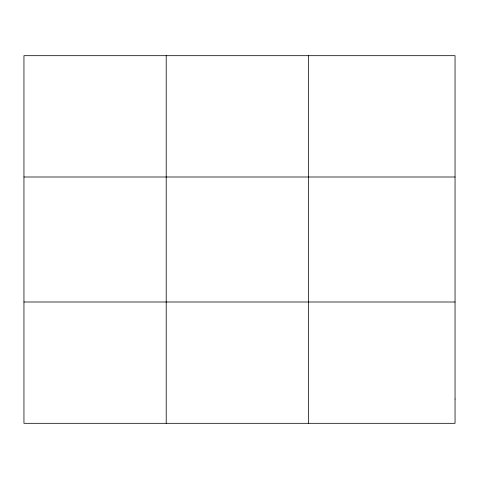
<?xml version="1.0" encoding="UTF-8"?>
<svg xmlns="http://www.w3.org/2000/svg" width="479" height="479" viewBox="0 0 479 479"><rect width="100%" height="100%" fill="white"/><g stroke="black" fill="none" stroke-linecap="round" stroke-linejoin="round"><path stroke-width="0.72" d="M166.213 423.316L166.213 55.684M308.476 423.316L308.476 55.684M23.95 177.002L455.05 177.002M23.95 301.998L455.05 301.998M455.05 399.055L455.05 423.316L23.95 423.316L23.95 55.684L455.05 55.684L455.05 399.055"/></g></svg>
